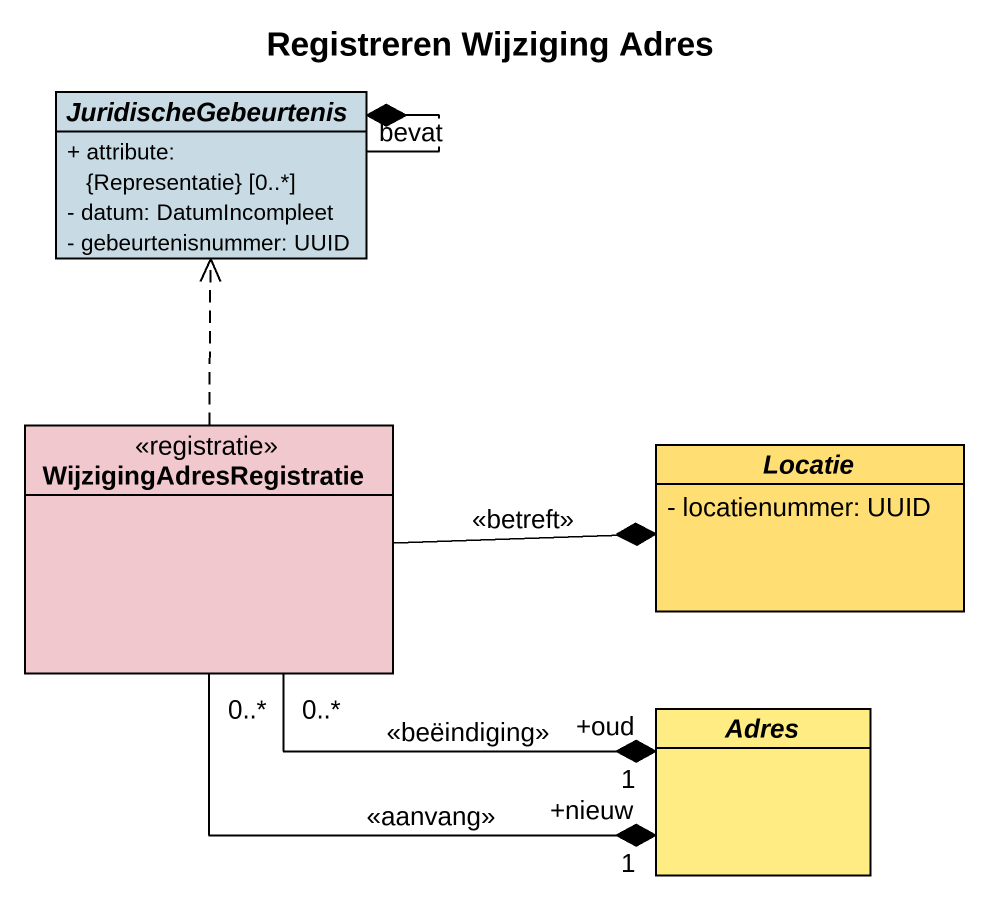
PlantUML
@startuml
title Registreren Wijziging Adres
hide circle
hide empty members
skinparam classAttributeIconSize 0
abstract class JuridischeGebeurtenis #C8DAE3 {
  + attribute: {Representatie} [0..*]
  - datum: DatumIncompleet
  - gebeurtenisnummer: UUID
}
class WijzigingAdresRegistratie <<registratie>> #F0C8CD
abstract class Locatie #FFDE73 {
  - locatienummer: UUID
}
abstract class Adres #FFED83
JuridischeGebeurtenis --* JuridischeGebeurtenis : bevat
WijzigingAdresRegistratie .up.> JuridischeGebeurtenis
WijzigingAdresRegistratie -right-* Locatie : <<betreft>>
WijzigingAdresRegistratie "0..*" -right-* "+nieuw\n1" Adres : <<aanvang>>
WijzigingAdresRegistratie "0..*" -right-* "+oud\n1" Adres : <<beëindiging>>
@enduml
